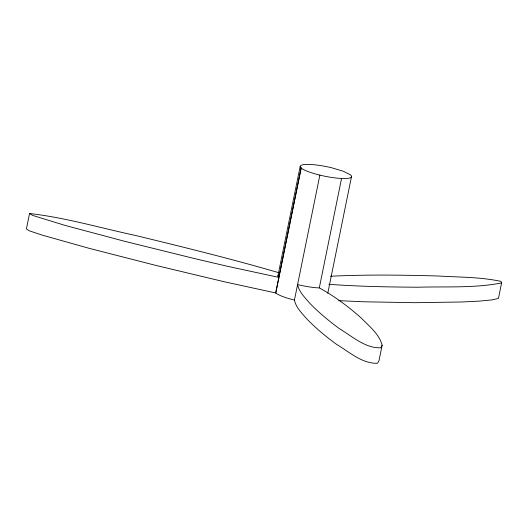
<?xml version="1.0" encoding="UTF-8"?>
<svg xmlns="http://www.w3.org/2000/svg" width="528" height="528" viewBox="0 0 528 528"><rect width="100%" height="100%" fill="white"/><g stroke="black" fill="none" stroke-linecap="round" stroke-linejoin="round"><path stroke-width="0.79" d="M279.246 272.837C231.627 258.905 183.414 247.111 135.214 235.396C100.089 227.885 65.287 217.549 29.548 213.51L26.4 228.98L29.542 230.901L41.686 234.967L89.093 248.312L155.932 265.432L224.281 281.754L275.781 292.987A26.222 4.871 11.5 0 0 294.439 300.062C295.951 307.646 301.93 313.124 306.695 318.813C315.85 328.211 325.954 336.607 336.534 344.342C349.061 351.78 362.135 363.878 377.507 363.271L378.998 360.69L382.147 345.22C379.157 333.795 369.013 326.126 361.165 317.968C348.295 306.537 334.429 296.162 319.301 287.899L317.024 287.806A26.222 4.871 11.5 0 1 297.587 284.592C299.099 292.169 305.078 297.653 309.844 303.343C318.998 312.734 329.102 321.13 339.682 328.865C352.209 336.31 365.284 348.401 380.655 347.8L382.147 345.22M29.548 213.51L32.69 215.424L65.142 225.43L124.285 241.204L194.264 258.515L227.429 266.284L278.843 277.391L277.88 276.025L300.148 166.558L300.848 165.403L303.25 164.663L307.197 164.393A26.222 4.871 11.5 0 1 331.848 167.812L343.543 171.336L350.506 174.887A26.222 4.871 11.5 0 1 344.513 178.543L339.299 178.332A26.222 4.871 11.5 0 1 301.204 168.043L300.148 166.558M275.695 292.868L301.118 167.924M275.781 292.987L301.204 168.043M294.439 300.062L319.862 175.118M319.301 287.899L341.576 178.424M327.776 293.258L351.556 176.378M330.396 276.25C366.247 274.501 402.171 274.976 438.042 275.999C459.004 277.273 480.295 276.936 500.914 281.365L501.6 282.929L498.452 298.399L492.367 299.845L479.926 301.072L461.974 301.99L414.737 302.696L363.31 301.778L338.758 300.656M277.88 276.025L278.579 274.877M501.6 282.929C474.131 288.321 445.738 286.387 417.886 287.225C388.192 287.014 358.472 286.499 328.845 284.295"/></g></svg>
